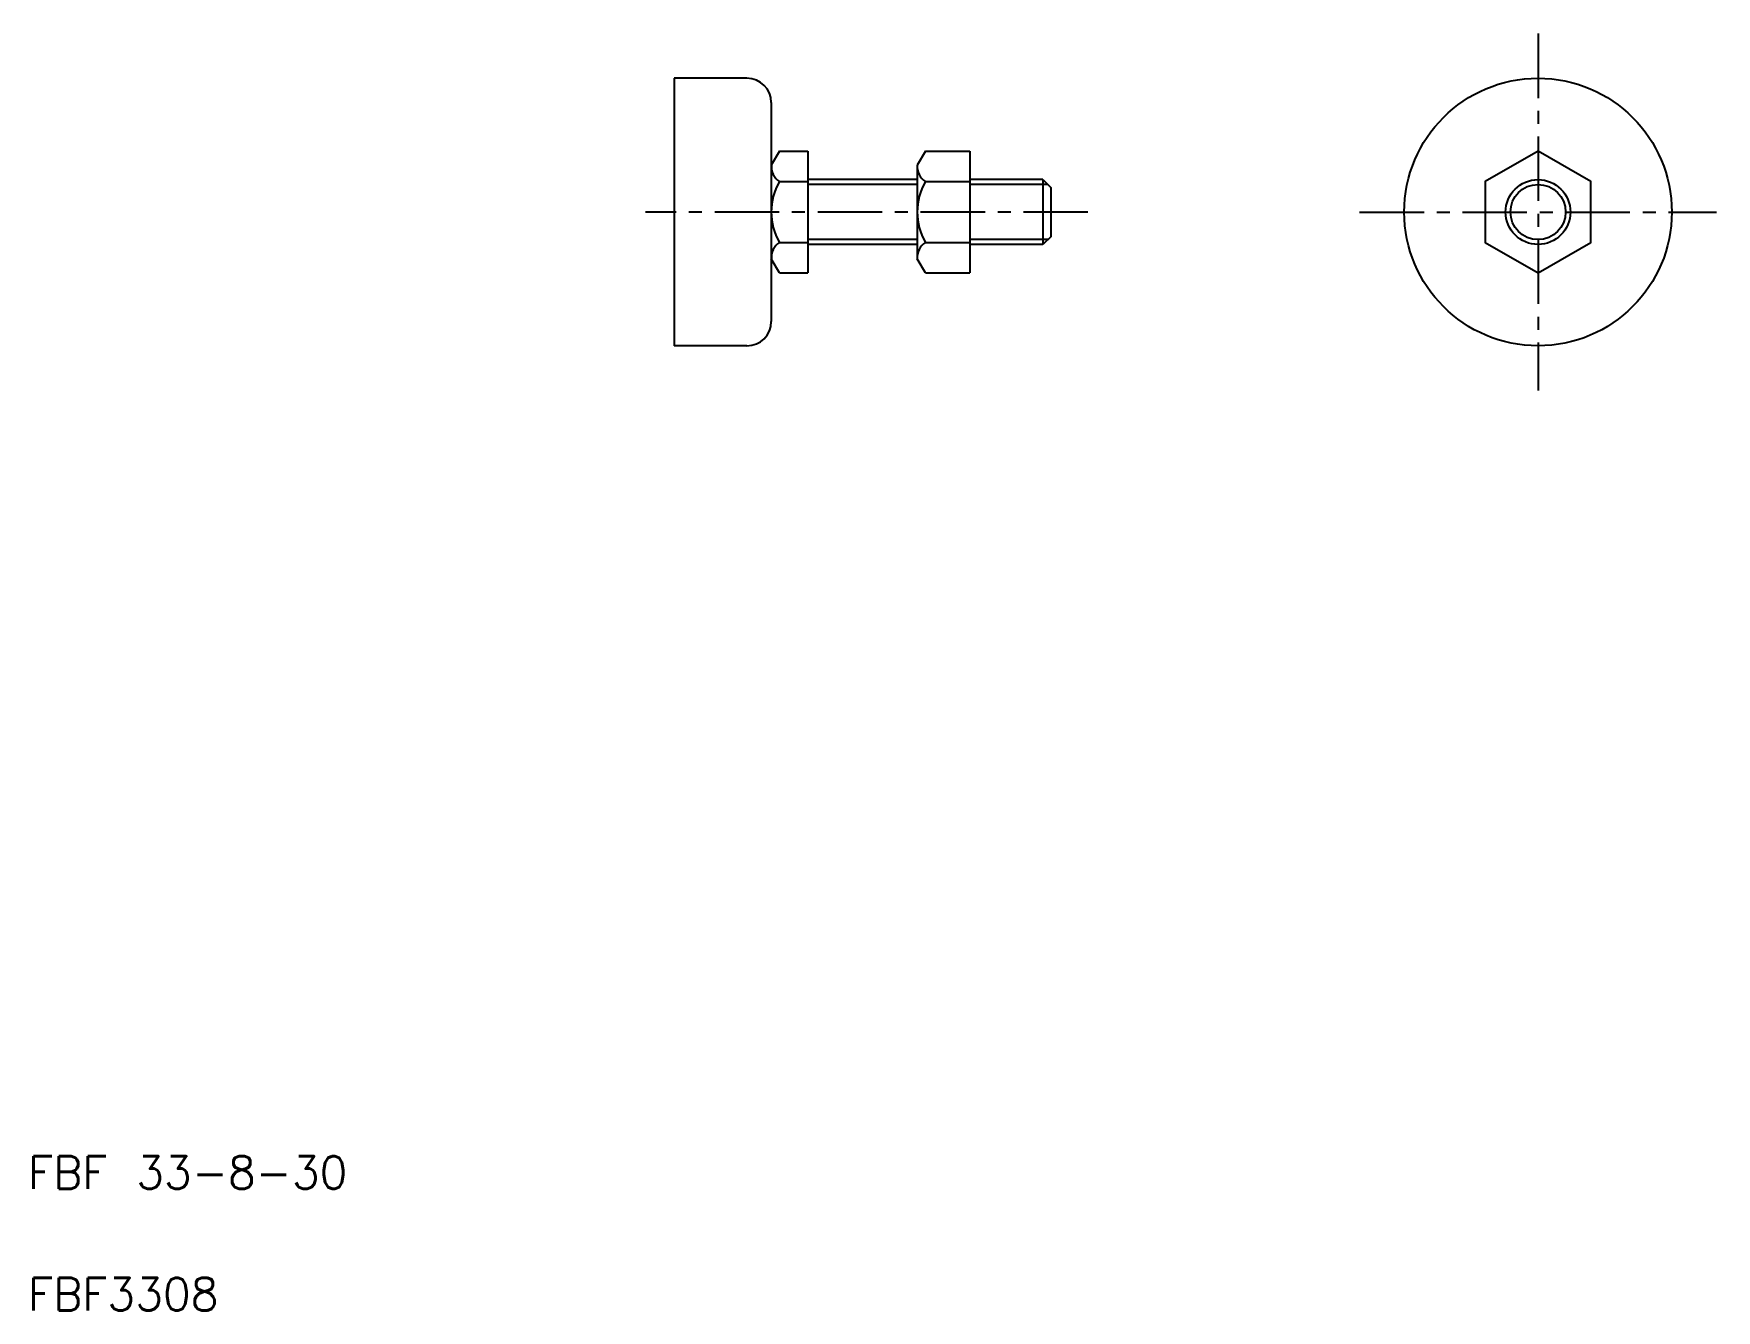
# Model space of a CAD drawing. Extents: x 11 to 218, y 10 to 167.
import ezdxf

# ---------------------------------------------------------------- set-up
doc = ezdxf.new("R2010")
doc.units = 0
doc.header["$LTSCALE"] = 0.25
doc.linetypes.add('CENTER', pattern=[50.8, 31.75, -6.35, 6.35, -6.35])
doc.linetypes.add('DASHED', pattern=[19.05, 12.7, -6.35])
doc.layers.get('0').update_dxf_attribs({"linetype": 'CONTINUOUS'})
doc.layers.add('CENTER', color=1, linetype='CENTER')
doc.styles.get("Standard").update_dxf_attribs({"font": 'txt', "bigfont": 'BIGFONT'})

msp = doc.modelspace()

# ---------------------------------------------------------------- linework, layer by layer
at = {"linetype": 'CONTINUOUS'}
for p, q in [((89.67, 161.95), (89.67, 128.95)), ((98.67, 161.95), (89.67, 161.95)), ((101.67, 158.95), (101.67, 131.95)), ((102.67, 152.95), (101.67, 151.23)), ((102.67, 152.95), (106.17, 152.95)), ((106.17, 152.95), (106.17, 137.94)), ((120.67, 152.95), (119.67, 151.23)), ((120.67, 152.95), (126.17, 152.95)), ((126.17, 152.95), (126.17, 137.94)), ((119.67, 149.45), (106.17, 149.45)), ((119.67, 151.08), (119.67, 139.82)), ((135.17, 149.45), (126.26, 149.45)), ((135.17, 149.45), (136.17, 148.45)), ((135.17, 149.45), (135.17, 141.45)), ((102.67, 149.2), (106.17, 149.2)), ((120.67, 149.2), (126.17, 149.2)), ((136.17, 142.45), (136.17, 148.45)), ((102.67, 141.7), (106.17, 141.7)), ((119.67, 141.45), (106.17, 141.45)), ((120.67, 141.7), (126.17, 141.7)), ((135.17, 141.45), (126.17, 141.45)), ((136.17, 142.45), (135.17, 141.45)), ((102.67, 137.94), (101.67, 139.67)), ((120.67, 137.94), (119.67, 139.67)), ((102.67, 137.94), (106.17, 137.94)), ((120.67, 137.94), (126.17, 137.94)), ((98.67, 128.95), (89.67, 128.95))]:
    msp.add_line(p, q, dxfattribs=at)
at = {"color": 3, "linetype": 'DASHED'}
msp.add_line((126.26, 149.45), (126.17, 149.45), dxfattribs=at)
at = {"color": 3, "linetype": 'CONTINUOUS'}
for p, q in [((119.67, 148.85), (106.17, 148.85)), ((135.77, 148.85), (126.17, 148.85)), ((119.67, 142.05), (106.17, 142.05)), ((135.77, 142.05), (126.17, 142.05))]:
    msp.add_line(p, q, dxfattribs=at)
msp.add_lwpolyline([(196.24, 137.94), (202.74, 141.7), (202.74, 149.2), (196.24, 152.95), (189.74, 149.2), (189.74, 141.7), (196.24, 137.94)])
msp.add_circle((196.24, 145.45), 16.5)
at = {"linetype": 'CONTINUOUS'}
msp.add_circle((196.24, 145.45), 4, dxfattribs=at)
at = {"color": 3, "linetype": 'CONTINUOUS'}
msp.add_circle((196.24, 145.45), 3.4, dxfattribs=at)
at = {"linetype": 'CONTINUOUS'}
for centre, radius, start, end in [((98.67, 158.95), 3, 0, 90), ((103.93, 151.08), 2.26, 176.11, 236.11), ((121.93, 151.08), 2.26, 176.11, 236.11), ((109.21, 145.45), 7.54, 150.158, 209.842), ((127.21, 145.45), 7.54, 150.158, 209.842), ((103.93, 139.82), 2.26, 123.89, 183.89), ((121.93, 139.82), 2.26, 123.89, 183.89), ((98.67, 131.95), 3, 270, 0)]:
    msp.add_arc(centre, radius, start, end, dxfattribs=at)
at = {"layer": 'CENTER', "color": 1, "linetype": 'CENTER'}
for p, q in [((196.24, 167.45), (196.24, 123.45)), ((140.73, 145.45), (86.17, 145.45)), ((174.24, 145.45), (218.24, 145.45))]:
    msp.add_line(p, q, dxfattribs=at)

# ---------------------------------------------------------------- texts
for s, p in [('FBF 33-8-30', (10, 25)), ('FBF3308', (10, 10))]:
    msp.add_text(s, height=4).set_placement(p)

doc.saveas('drawing.dxf')
